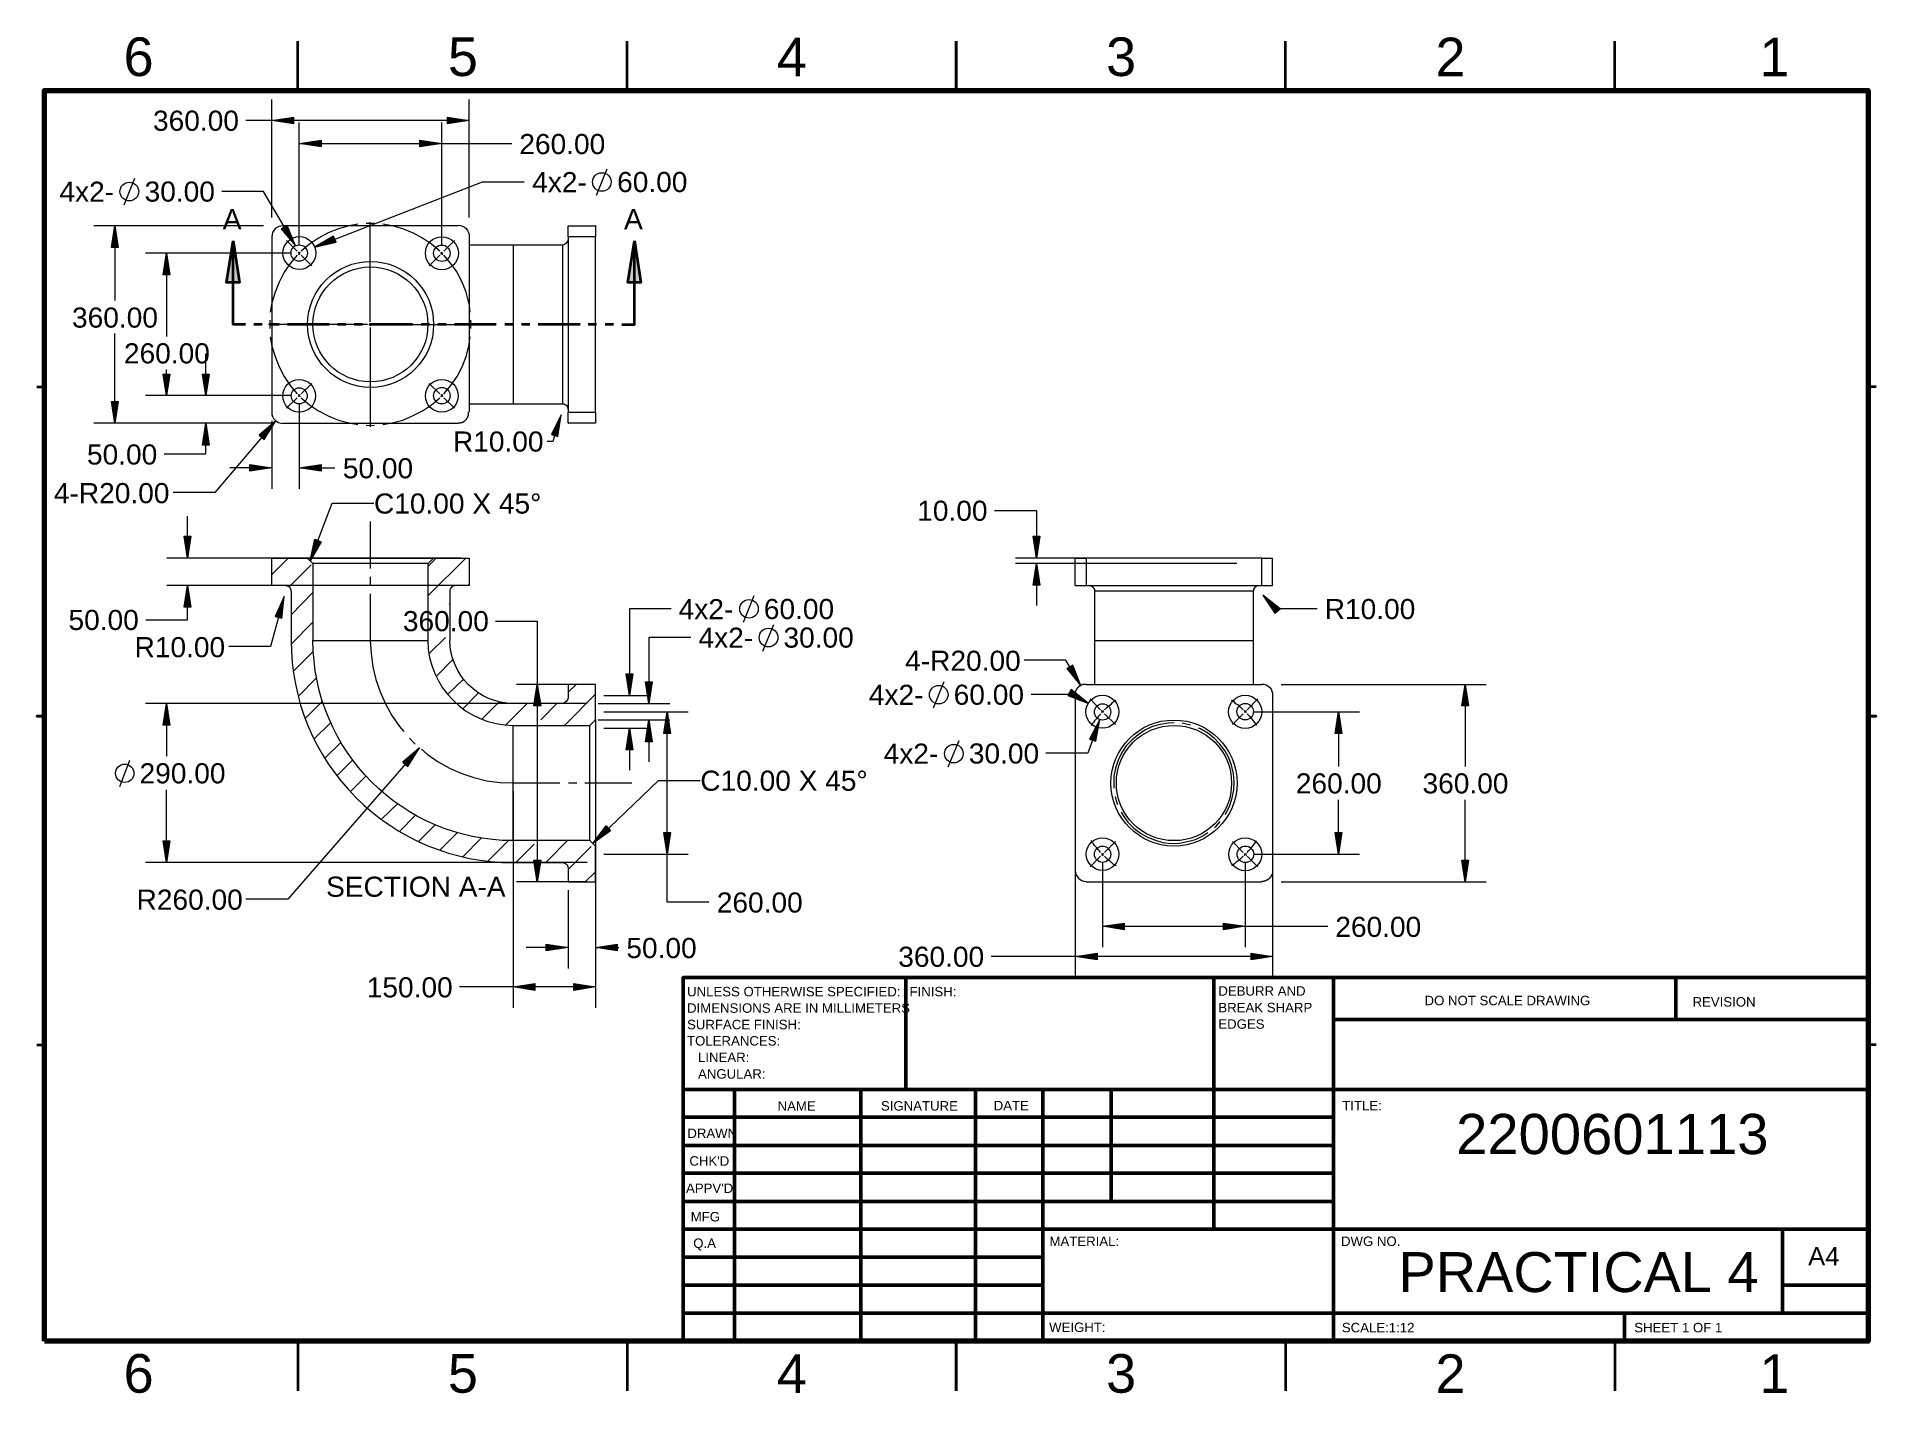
# Model space of a CAD drawing. Header units: millimetres. Extents: x 0 to 11, y 0.2 to 8.3.
import ezdxf

# ---------------------------------------------------------------- set-up
doc = ezdxf.new("R2010")
doc.units = ezdxf.units.MM
for name, color, linetype in [('PDF_Geometry', 7, 'Continuous'), ('PDF_Solid Fills', 7, 'Continuous'), ('PDF_Text', 7, 'Continuous')]:
    doc.layers.add(name, color=color, linetype=linetype)
doc.styles.add('PDF F1', font='arial.ttf')

msp = doc.modelspace()

# ---------------------------------------------------------------- linework, layer by layer
at = {"layer": 'PDF_Geometry', "color": 9, "lineweight": 35, "true_color": 0xbfbfbf}
for points in [[(1.582, 7.973), (1.582, 8.268)], [(3.542, 7.973), (3.542, 8.268)], [(7.46, 7.973), (7.46, 8.268)], [(9.42, 7.973), (9.42, 8.268)], [(0.028, 6.21), (0.075, 6.21)], [(10.975, 6.21), (10.927, 6.21)], [(0.028, 2.292), (0.075, 2.292)], [(10.975, 2.292), (10.927, 2.292)], [(1.582, 0.528), (1.582, 0.233)], [(3.542, 0.528), (3.542, 0.233)], [(7.46, 0.528), (7.46, 0.233)], [(9.42, 0.528), (9.42, 0.233)]]:
    msp.add_lwpolyline(points, dxfattribs=at)
for points in [[(5.5, 8.268), (5.5, 7.973)], [(0.075, 4.25), (0.028, 4.25)], [(10.927, 4.25), (10.975, 4.25)], [(5.5, 0.233), (5.5, 0.528)]]:
    msp.add_lwpolyline(points, close=True, dxfattribs=at)
at = {"layer": 'PDF_Geometry', "color": 9, "lineweight": 70, "true_color": 0xbfbfbf}
msp.add_lwpolyline([(0.075, 0.528), (0.075, 7.973), (10.927, 7.973), (10.927, 0.528)], close=True, dxfattribs=at)
at = {"layer": 'PDF_Geometry', "lineweight": 18}
for points in [[(1.427, 7.218), (1.427, 7.92)], [(2.602, 7.218), (2.602, 7.92)], [(2.602, 7.795), (1.427, 7.795), (1.272, 7.795)], [(1.59, 7.055), (1.59, 7.783)], [(2.438, 7.055), (2.438, 7.783)], [(1.59, 7.658), (2.438, 7.658), (2.855, 7.658)], [(0.548, 7.292), (0.612, 7.452)], [(3.36, 7.35), (3.423, 7.508)], [(1.567, 7.048), (1.378, 7.373), (1.13, 7.373)], [(1.682, 7.04), (2.68, 7.43), (2.928, 7.43)], [(1.377, 7.168), (0.367, 7.168)], [(0.492, 7.168), (0.492, 6.723)], [(1.938, 7.178), (1.887, 7.167), (1.823, 7.15), (1.763, 7.127), (1.705, 7.095), (1.652, 7.058), (1.602, 7.017)], [(2.038, 7.182), (2.013, 7.182), (1.988, 7.182)], [(2.013, 6.597), (2.013, 7.19)], [(2.265, 7.127), (2.207, 7.15), (2.143, 7.167), (2.088, 7.178)], [(2.427, 7.017), (2.377, 7.058), (2.323, 7.095), (2.267, 7.127)], [(1.578, 7.017), (1.515, 7.08)], [(1.595, 6.998), (1.59, 7.005), (1.583, 7.01)], [(1.595, 7.01), (1.593, 7.01), (1.593, 7.008), (1.592, 7.008), (1.592, 7.007), (1.59, 7.007), (1.592, 7.005), (1.59, 7.005), (1.588, 7.005), (1.588, 7.003), (1.587, 7.003), (1.587, 7.002), (1.585, 7.002), (1.585, 7), (1.583, 6.998)], [(2.433, 6.998), (2.438, 7.005), (2.445, 7.01)], [(2.445, 6.998), (2.443, 7), (2.443, 7.002), (2.442, 7.002), (2.442, 7.003), (2.44, 7.003), (2.44, 7.005), (2.438, 7.005), (2.44, 7.005), (2.438, 7.007), (2.437, 7.007), (2.437, 7.008), (2.435, 7.008), (2.435, 7.01), (2.433, 7.01)], [(2.45, 7.017), (2.515, 7.08)], [(1.542, 7.005), (0.675, 7.005)], [(0.8, 7.005), (0.8, 6.51)], [(1.578, 6.993), (1.537, 6.943), (1.5, 6.892), (1.47, 6.833), (1.447, 6.773), (1.428, 6.71), (1.418, 6.655)], [(1.602, 6.993), (1.665, 6.93)], [(2.427, 6.993), (2.363, 6.93)], [(2.53, 6.892), (2.493, 6.943), (2.45, 6.993)], [(2.6, 6.71), (2.583, 6.773), (2.56, 6.833), (2.53, 6.89)], [(2.608, 6.655), (2.602, 6.71)], [(1.997, 6.58), (1.407, 6.58)], [(1.415, 6.607), (1.415, 6.58), (1.415, 6.557)], [(2.005, 6.58), (2.013, 6.58), (2.013, 6.588)], [(2.022, 6.58), (2.013, 6.58), (2.013, 6.572)], [(2.03, 6.58), (2.622, 6.58)], [(2.612, 6.557), (2.613, 6.58), (2.612, 6.607)], [(0.492, 5.993), (0.492, 6.527)], [(1.418, 6.508), (1.428, 6.452), (1.447, 6.39), (1.47, 6.328), (1.5, 6.272), (1.537, 6.217), (1.578, 6.168)], [(2.013, 6.563), (2.013, 5.972)], [(2.45, 6.168), (2.493, 6.217), (2.53, 6.272), (2.56, 6.328), (2.583, 6.39), (2.6, 6.452), (2.608, 6.508)], [(0.8, 6.157), (0.8, 6.312)], [(1.542, 6.157), (0.675, 6.157)], [(1.578, 6.145), (1.515, 6.082)], [(1.595, 6.163), (1.59, 6.157), (1.583, 6.152)], [(1.583, 6.163), (1.585, 6.162), (1.585, 6.16), (1.587, 6.16), (1.587, 6.158), (1.588, 6.158), (1.59, 6.157), (1.592, 6.157), (1.59, 6.155), (1.592, 6.155), (1.592, 6.153), (1.593, 6.153), (1.593, 6.152), (1.595, 6.152)], [(1.602, 6.168), (1.665, 6.23)], [(1.602, 6.145), (1.652, 6.103), (1.705, 6.067), (1.763, 6.037), (1.823, 6.012), (1.887, 5.995), (1.938, 5.985)], [(2.088, 5.985), (2.143, 5.995), (2.207, 6.012), (2.265, 6.037), (2.323, 6.067), (2.377, 6.103), (2.427, 6.145)], [(2.427, 6.168), (2.363, 6.23)], [(2.433, 6.163), (2.438, 6.157), (2.445, 6.152)], [(2.433, 6.152), (2.435, 6.152), (2.435, 6.153), (2.437, 6.153), (2.437, 6.155), (2.438, 6.155), (2.44, 6.157), (2.438, 6.157), (2.44, 6.158), (2.442, 6.158), (2.442, 6.16), (2.443, 6.16), (2.443, 6.162), (2.445, 6.163)], [(2.45, 6.145), (2.515, 6.082)], [(3.148, 6.043), (3.1, 5.885), (3.065, 5.885)], [(1.377, 5.993), (0.367, 5.993)], [(1.45, 6.008), (1.088, 5.58), (0.84, 5.58)], [(1.988, 5.982), (2.013, 5.98), (2.038, 5.982)], [(5.728, 5.473), (5.978, 5.473), (5.978, 5.19)], [(0.925, 5.19), (0.925, 5.44)], [(2.013, 5.407), (2.013, 5.128)], [(2.553, 5.19), (0.802, 5.19)], [(1.525, 5.19), (1.427, 5.092)], [(1.662, 5.15), (1.53, 5.018)], [(2.405, 5.19), (2.357, 5.142)], [(2.582, 5.19), (2.357, 4.967)], [(7.17, 5.19), (5.853, 5.19)], [(7.17, 5.157), (5.853, 5.157)], [(5.978, 5.157), (5.978, 4.908)], [(2.013, 5.078), (2.013, 5.028)], [(0.677, 4.822), (0.925, 4.822), (0.925, 5.027)], [(2.553, 5.027), (0.802, 5.027)], [(1.5, 4.962), (1.42, 4.663), (1.172, 4.663)], [(1.672, 4.985), (1.542, 4.853)], [(2.013, 4.978), (2.013, 4.7), (2.018, 4.622), (2.028, 4.543), (2.047, 4.467), (2.072, 4.393), (2.103, 4.322), (2.142, 4.253), (2.187, 4.188), (2.213, 4.157)], [(2.602, 5.035), (2.595, 5.027)], [(4.235, 4.808), (4.298, 4.967)], [(7.325, 4.97), (7.398, 4.89), (7.648, 4.89)], [(2.488, 4.922), (2.482, 4.915)], [(3.803, 4.888), (3.555, 4.888), (3.555, 4.373)], [(1.672, 4.808), (1.542, 4.678)], [(2.46, 4.718), (2.363, 4.622)], [(2.758, 4.815), (3.007, 4.815), (3.007, 4.438), (3.007, 3.263)], [(3.92, 4.717), (3.67, 4.717), (3.67, 4.325)], [(4.35, 4.637), (4.415, 4.795)], [(1.673, 4.635), (1.555, 4.515)], [(2.505, 4.587), (2.405, 4.485)], [(6.242, 4.43), (6.153, 4.582), (5.905, 4.582)], [(1.692, 4.477), (1.585, 4.368)], [(2.567, 4.47), (2.473, 4.378)], [(2.657, 4.387), (2.563, 4.293)], [(3.303, 4.438), (2.883, 4.438)], [(3.353, 4.38), (3.168, 4.193)], [(3.238, 4.438), (3.19, 4.392)], [(5.365, 4.298), (5.428, 4.455)], [(6.208, 4.39), (6.208, 2.693)], [(7.383, 4.39), (7.383, 2.693)], [(7.433, 4.438), (8.653, 4.438)], [(8.528, 4.438), (8.528, 3.95)], [(3.303, 4.325), (0.675, 4.325)], [(0.8, 4.325), (0.8, 4.01)], [(1.728, 4.338), (1.625, 4.235)], [(2.78, 4.335), (2.675, 4.23)], [(2.947, 4.325), (2.818, 4.195)], [(3.123, 4.325), (3.027, 4.228)], [(3.37, 4.325), (3.795, 4.325)], [(3.403, 4.373), (3.678, 4.373)], [(3.403, 4.275), (3.905, 4.275)], [(4.028, 3.142), (3.78, 3.142), (3.78, 3.427), (3.78, 4.275)], [(6.287, 4.325), (6.195, 4.378), (5.947, 4.378)], [(6.358, 4.287), (6.297, 4.352)], [(6.377, 4.27), (6.37, 4.275), (6.365, 4.282)], [(6.377, 4.282), (6.375, 4.28), (6.373, 4.278), (6.372, 4.277), (6.37, 4.275), (6.372, 4.275), (6.368, 4.275), (6.368, 4.273), (6.367, 4.272), (6.365, 4.27)], [(6.382, 4.287), (6.39, 4.295), (6.398, 4.302), (6.408, 4.31), (6.417, 4.317), (6.425, 4.323), (6.433, 4.332), (6.443, 4.338), (6.452, 4.343)], [(7.208, 4.287), (7.2, 4.295), (7.192, 4.302), (7.183, 4.31), (7.175, 4.317), (7.165, 4.323), (7.157, 4.332), (7.148, 4.338), (7.138, 4.343)], [(7.215, 4.27), (7.22, 4.275), (7.227, 4.282)], [(7.227, 4.27), (7.225, 4.27), (7.225, 4.272), (7.223, 4.272), (7.223, 4.273), (7.222, 4.273), (7.222, 4.275), (7.22, 4.275), (7.22, 4.277), (7.218, 4.277), (7.218, 4.278), (7.217, 4.278), (7.217, 4.28), (7.215, 4.28), (7.215, 4.282)], [(7.232, 4.287), (7.295, 4.352)], [(7.27, 4.275), (7.9, 4.275)], [(7.775, 4.275), (7.775, 3.95)], [(1.777, 4.21), (1.678, 4.112)], [(3.37, 4.227), (3.795, 4.227)], [(3.403, 4.177), (3.678, 4.177)], [(3.555, 4.177), (3.555, 3.928)], [(3.67, 4.227), (3.67, 3.978)], [(6.355, 4.23), (6.283, 4.028), (6.033, 4.028)], [(6.358, 4.263), (6.353, 4.255), (6.345, 4.247), (6.338, 4.238), (6.33, 4.23), (6.323, 4.222), (6.317, 4.212), (6.31, 4.203), (6.303, 4.193)], [(6.382, 4.263), (6.447, 4.2)], [(6.797, 4.21), (6.762, 4.208), (6.713, 4.2), (6.668, 4.187), (6.623, 4.165), (6.582, 4.138), (6.545, 4.107), (6.512, 4.072), (6.485, 4.032), (6.463, 3.987), (6.447, 3.94), (6.438, 3.892), (6.437, 3.842), (6.437, 3.82)], [(6.895, 4.195), (6.86, 4.203), (6.845, 4.207)], [(7.1, 3.663), (7.107, 3.672), (7.128, 3.717), (7.143, 3.762), (7.152, 3.81), (7.155, 3.86), (7.15, 3.908), (7.138, 3.957), (7.122, 4.002), (7.098, 4.045), (7.068, 4.083), (7.035, 4.118), (6.997, 4.148), (6.953, 4.173), (6.942, 4.178)], [(7.208, 4.263), (7.145, 4.2)], [(7.232, 4.263), (7.24, 4.255), (7.247, 4.247), (7.255, 4.238), (7.262, 4.23), (7.268, 4.222), (7.275, 4.212), (7.282, 4.203), (7.288, 4.193)], [(2.305, 4.06), (1.523, 3.16), (1.273, 3.16)], [(1.838, 4.093), (1.742, 4)], [(2.247, 4.118), (2.28, 4.082)], [(2.317, 4.052), (2.352, 4.023), (2.417, 3.978), (2.485, 3.94), (2.557, 3.908), (2.63, 3.883), (2.707, 3.865), (2.785, 3.855), (2.863, 3.852), (3.142, 3.852)], [(5.453, 3.948), (5.517, 4.105)], [(0.522, 3.83), (0.583, 3.988)], [(1.908, 3.988), (1.815, 3.895)], [(1.987, 3.892), (1.895, 3.8)], [(3.192, 3.852), (3.242, 3.852)], [(3.29, 3.852), (3.57, 3.852)], [(0.8, 3.377), (0.8, 3.81)], [(2.175, 3.727), (2.08, 3.635)], [(2.863, 3.802), (2.863, 2.512)], [(3.353, 3.802), (3.353, 2.512)], [(6.445, 3.77), (6.452, 3.745), (6.46, 3.723)], [(7.775, 3.427), (7.775, 3.752)], [(8.528, 3.263), (8.528, 3.752)], [(2.282, 3.66), (2.187, 3.563)], [(6.482, 3.678), (6.493, 3.658), (6.522, 3.618), (6.557, 3.583), (6.597, 3.553), (6.638, 3.528), (6.685, 3.51), (6.73, 3.498), (6.78, 3.492), (6.828, 3.493), (6.877, 3.502), (6.923, 3.515), (6.968, 3.537), (6.998, 3.557)], [(7.037, 3.587), (7.047, 3.595), (7.07, 3.623)], [(2.4, 3.602), (2.3, 3.503)], [(2.53, 3.555), (2.427, 3.452)], [(2.673, 3.523), (2.563, 3.412)], [(2.835, 3.508), (2.712, 3.385)], [(3.187, 3.508), (3.057, 3.378)], [(6.358, 3.438), (6.353, 3.447), (6.345, 3.455), (6.338, 3.463), (6.33, 3.472), (6.323, 3.48), (6.317, 3.49), (6.31, 3.498), (6.303, 3.508)], [(7.232, 3.438), (7.24, 3.447), (7.247, 3.455), (7.255, 3.463), (7.262, 3.472), (7.268, 3.48), (7.275, 3.49), (7.282, 3.498), (7.288, 3.508)], [(2.988, 3.487), (2.88, 3.377)], [(3.327, 3.473), (3.19, 3.337)], [(3.403, 3.427), (3.905, 3.427)], [(6.358, 3.415), (6.297, 3.352)], [(6.377, 3.432), (6.37, 3.427), (6.365, 3.42)], [(6.365, 3.432), (6.367, 3.43), (6.368, 3.428), (6.368, 3.427), (6.372, 3.427), (6.37, 3.427), (6.372, 3.425), (6.373, 3.423), (6.375, 3.422), (6.377, 3.42)], [(6.382, 3.438), (6.447, 3.502)], [(6.382, 3.415), (6.39, 3.407), (6.398, 3.4), (6.408, 3.392), (6.417, 3.385), (6.425, 3.378), (6.433, 3.37), (6.443, 3.365), (6.452, 3.36)], [(7.208, 3.415), (7.2, 3.407), (7.192, 3.4), (7.183, 3.392), (7.175, 3.385), (7.165, 3.378), (7.157, 3.37), (7.148, 3.365), (7.138, 3.36)], [(7.208, 3.438), (7.145, 3.502)], [(7.215, 3.432), (7.22, 3.427), (7.227, 3.42)], [(7.215, 3.42), (7.215, 3.422), (7.217, 3.422), (7.217, 3.423), (7.218, 3.423), (7.218, 3.425), (7.22, 3.425), (7.22, 3.427), (7.222, 3.427), (7.222, 3.428), (7.223, 3.428), (7.223, 3.43), (7.225, 3.43), (7.225, 3.432), (7.227, 3.432)], [(7.232, 3.415), (7.295, 3.352)], [(7.27, 3.427), (7.9, 3.427)], [(3.303, 3.377), (0.675, 3.377)], [(3.353, 3.323), (3.292, 3.263)], [(3.303, 3.263), (2.883, 3.263)], [(3.19, 3.213), (3.19, 2.747)], [(3.353, 3.213), (3.353, 2.747)], [(7.433, 3.263), (8.653, 3.263)], [(3.19, 2.872), (2.94, 2.872)], [(3.353, 2.872), (3.492, 2.872)], [(7.383, 2.818), (6.208, 2.818), (5.707, 2.818)], [(3.353, 2.637), (2.863, 2.637), (2.543, 2.637)]]:
    msp.add_lwpolyline(points, dxfattribs=at)
for points in [[(1.427, 7.795), (1.557, 7.815), (1.557, 7.775)], [(2.602, 7.795), (2.473, 7.775), (2.473, 7.815)], [(1.59, 7.658), (1.72, 7.678), (1.72, 7.638)], [(2.438, 7.658), (2.308, 7.638), (2.308, 7.678)], [(0.492, 7.168), (0.512, 7.038), (0.472, 7.038)], [(1.567, 7.048), (1.518, 7.17), (1.483, 7.15)], [(1.682, 7.04), (1.81, 7.07), (1.795, 7.107)], [(0.8, 7.005), (0.82, 6.877), (0.78, 6.877)], [(0.8, 6.157), (0.78, 6.285), (0.82, 6.285)], [(0.492, 5.993), (0.472, 6.123), (0.512, 6.123)], [(3.148, 6.043), (3.092, 5.925), (3.13, 5.913)], [(1.45, 6.008), (1.352, 5.922), (1.382, 5.897)], [(0.925, 5.19), (0.905, 5.32), (0.945, 5.32)], [(5.978, 5.19), (5.958, 5.32), (5.998, 5.32)], [(5.978, 5.157), (5.998, 5.028), (5.958, 5.028)], [(0.925, 5.027), (0.945, 4.897), (0.905, 4.897)], [(1.5, 4.962), (1.447, 4.842), (1.487, 4.832)], [(7.325, 4.97), (7.397, 4.862), (7.427, 4.888)], [(3.555, 4.373), (3.535, 4.502), (3.575, 4.502)], [(6.242, 4.43), (6.193, 4.552), (6.158, 4.532)], [(3.007, 4.438), (3.027, 4.31), (2.987, 4.31)], [(3.67, 4.325), (3.65, 4.453), (3.69, 4.453)], [(6.287, 4.325), (6.185, 4.407), (6.165, 4.373)], [(8.528, 4.438), (8.548, 4.31), (8.508, 4.31)], [(0.8, 4.325), (0.82, 4.195), (0.78, 4.195)], [(3.78, 4.275), (3.8, 4.145), (3.76, 4.145)], [(7.775, 4.275), (7.795, 4.145), (7.755, 4.145)], [(3.555, 4.177), (3.575, 4.048), (3.535, 4.048)], [(3.67, 4.227), (3.69, 4.097), (3.65, 4.097)], [(6.355, 4.23), (6.293, 4.113), (6.33, 4.1)], [(2.305, 4.06), (2.207, 3.975), (2.237, 3.95)], [(0.8, 3.377), (0.78, 3.507), (0.82, 3.507)], [(3.78, 3.427), (3.76, 3.557), (3.8, 3.557)], [(7.775, 3.427), (7.755, 3.557), (7.795, 3.557)], [(3.007, 3.263), (2.987, 3.392), (3.027, 3.392)], [(8.528, 3.263), (8.508, 3.392), (8.548, 3.392)], [(3.19, 2.872), (3.06, 2.852), (3.06, 2.892)], [(3.353, 2.872), (3.483, 2.892), (3.483, 2.852)], [(6.208, 2.818), (6.338, 2.838), (6.338, 2.798)], [(7.383, 2.818), (7.255, 2.798), (7.255, 2.838)], [(2.863, 2.637), (2.992, 2.657), (2.992, 2.617)], [(3.353, 2.637), (3.225, 2.617), (3.225, 2.657)]]:
    msp.add_lwpolyline(points, close=True, dxfattribs=at)
at = {"layer": 'PDF_Geometry', "lineweight": 20}
for points in [[(2.537, 7.168), (1.493, 7.168, 0.419656), (1.427, 7.103), (1.427, 6.058, 0.425225), (1.493, 5.992)], [(2.537, 7.172, -0.424775), (2.602, 7.103), (2.602, 6.058)], [(3.19, 7.087, -0.350781), (3.157, 7.053), (2.863, 7.053), (2.832, 7.053), (2.8, 7.053), (2.768, 7.053), (2.737, 7.053), (2.705, 7.053), (2.673, 7.053), (2.643, 7.053), (2.612, 7.053), (2.602, 7.053)], [(2.862, 3.508, -0.413576), (1.672, 4.7), (1.673, 4.7), (1.677, 4.7), (1.68, 4.7), (1.685, 4.7), (1.692, 4.7), (1.7, 4.7), (1.708, 4.7), (1.717, 4.7), (1.728, 4.7), (1.74, 4.7), (1.752, 4.7), (1.765, 4.7), (1.78, 4.7), (1.795, 4.7), (1.81, 4.7), (1.827, 4.7), (1.843, 4.7), (1.862, 4.7), (1.88, 4.7), (1.898, 4.7), (1.915, 4.7), (1.935, 4.7), (1.955, 4.7), (1.973, 4.7), (1.993, 4.7), (2.013, 4.7), (2.035, 4.7), (2.053, 4.7), (2.073, 4.7), (2.093, 4.7), (2.113, 4.7), (2.132, 4.7), (2.15, 4.7), (2.168, 4.7), (2.187, 4.7), (2.203, 4.7), (2.22, 4.7), (2.235, 4.7), (2.25, 4.7), (2.263, 4.7), (2.277, 4.7), (2.288, 4.7), (2.3, 4.7), (2.31, 4.7), (2.32, 4.7), (2.328, 4.7), (2.337, 4.7), (2.343, 4.7), (2.348, 4.7), (2.352, 4.7), (2.355, 4.7), (2.357, 4.7), (2.357, 5.157), (2.39, 5.19), (2.602, 5.19), (2.602, 5.027), (2.522, 5.027)], [(1.508, 5.027), (1.51, 5.027), (1.512, 5.027), (1.513, 5.027), (1.515, 5.027), (1.517, 5.027), (1.518, 5.027), (1.518, 5.025), (1.52, 5.025), (1.522, 5.025), (1.522, 5.023), (1.523, 5.023), (1.525, 5.023), (1.525, 5.022), (1.527, 5.022), (1.528, 5.02), (1.53, 5.02), (1.53, 5.018), (1.532, 5.018), (1.532, 5.017), (1.533, 5.017), (1.533, 5.015), (1.535, 5.013), (1.535, 5.012), (1.537, 5.012), (1.537, 5.01), (1.537, 5.008), (1.538, 5.008), (1.538, 5.007), (1.538, 5.005), (1.54, 5.005), (1.54, 5.003), (1.54, 5.002), (1.54, 5), (1.54, 4.998), (1.54, 4.997), (1.54, 4.995), (1.542, 4.993), (1.542, 4.7, 0.414881), (2.862, 3.377)], [(2.488, 4.7), (2.488, 4.993, -0.417584), (2.522, 5.028)], [(6.323, 4.7), (6.325, 4.7), (6.327, 4.7), (6.33, 4.7), (6.335, 4.7), (6.34, 4.7), (6.347, 4.7), (6.355, 4.7), (6.363, 4.7), (6.375, 4.7), (6.383, 4.7), (6.397, 4.7), (6.41, 4.7), (6.423, 4.7), (6.438, 4.7), (6.455, 4.7), (6.472, 4.7), (6.488, 4.7), (6.507, 4.7), (6.527, 4.7), (6.545, 4.7), (6.567, 4.7), (6.587, 4.7), (6.608, 4.7), (6.63, 4.7), (6.652, 4.7), (6.675, 4.7), (6.698, 4.7), (6.72, 4.7), (6.742, 4.7), (6.767, 4.7), (6.79, 4.7), (6.813, 4.7), (6.837, 4.7), (6.86, 4.7), (6.883, 4.7), (6.907, 4.7), (6.928, 4.7), (6.952, 4.7), (6.973, 4.7), (6.995, 4.7), (7.017, 4.7), (7.037, 4.7), (7.055, 4.7), (7.075, 4.7), (7.093, 4.7), (7.11, 4.7), (7.128, 4.7), (7.145, 4.7), (7.16, 4.7), (7.175, 4.7), (7.188, 4.7), (7.2, 4.7), (7.212, 4.7), (7.223, 4.7), (7.233, 4.7), (7.242, 4.7), (7.248, 4.7), (7.255, 4.7), (7.26, 4.7), (7.263, 4.7), (7.267, 4.7), (7.268, 4.7), (7.27, 4.7), (7.27, 4.993, -0.436345), (7.302, 5.027)], [(2.863, 3.377), (3.157, 3.377, -0.436345), (3.19, 3.345), (3.19, 3.263), (3.353, 3.263), (3.353, 3.475), (3.32, 3.508), (2.863, 3.508), (2.865, 3.508), (2.863, 3.51), (2.863, 3.513), (2.863, 3.517), (2.863, 3.522), (2.863, 3.528), (2.863, 3.537), (2.863, 3.545), (2.863, 3.555), (2.863, 3.565), (2.863, 3.577), (2.863, 3.588), (2.863, 3.602), (2.863, 3.617), (2.863, 3.632), (2.863, 3.647), (2.863, 3.663), (2.863, 3.68), (2.863, 3.698), (2.863, 3.717), (2.863, 3.733), (2.863, 3.752), (2.863, 3.772), (2.863, 3.792), (2.863, 3.812), (2.863, 3.83), (2.863, 3.852), (2.863, 3.872), (2.863, 3.892), (2.863, 3.91), (2.863, 3.93), (2.863, 3.95), (2.863, 3.968), (2.863, 3.987), (2.863, 4.005), (2.863, 4.023), (2.863, 4.04), (2.863, 4.055), (2.863, 4.072), (2.863, 4.085), (2.863, 4.1), (2.863, 4.113), (2.863, 4.125), (2.863, 4.137), (2.863, 4.148), (2.863, 4.157), (2.863, 4.165), (2.863, 4.173), (2.863, 4.18), (2.863, 4.185), (2.863, 4.188), (2.863, 4.192), (2.863, 4.193), (3.32, 4.193), (3.353, 4.227), (3.353, 4.438), (3.19, 4.438), (3.19, 4.358, -0.350781), (3.157, 4.325), (2.863, 4.325, -0.410203), (2.487, 4.7)], [(7.318, 4.44, -0.44293), (7.383, 4.373), (7.383, 3.33), (7.383, 3.328), (7.383, 3.327), (7.383, 3.325), (7.383, 3.323), (7.383, 3.322), (7.383, 3.32), (7.383, 3.318), (7.383, 3.317), (7.382, 3.315), (7.382, 3.313), (7.382, 3.312), (7.382, 3.31), (7.38, 3.31), (7.38, 3.308), (7.38, 3.307), (7.378, 3.305), (7.378, 3.303), (7.378, 3.302), (7.375, 3.302), (7.375, 3.3), (7.375, 3.298), (7.375, 3.297), (7.373, 3.295), (7.373, 3.293), (7.372, 3.293), (7.372, 3.292), (7.37, 3.29), (7.367, 3.288), (7.367, 3.287), (7.367, 3.285), (7.365, 3.285), (7.365, 3.283), (7.363, 3.283), (7.363, 3.282), (7.362, 3.282), (7.362, 3.28), (7.36, 3.28), (7.358, 3.278), (7.357, 3.277), (7.355, 3.277), (7.355, 3.275), (7.353, 3.275), (7.352, 3.273), (7.35, 3.273), (7.35, 3.272), (7.348, 3.272), (7.347, 3.272), (7.347, 3.27), (7.345, 3.27), (7.343, 3.27), (7.342, 3.268), (7.34, 3.268), (7.338, 3.268), (7.338, 3.267), (7.337, 3.267), (7.335, 3.267), (7.333, 3.267), (7.332, 3.265), (7.33, 3.265), (7.328, 3.265), (7.327, 3.265), (7.325, 3.265), (7.323, 3.265), (7.322, 3.265), (7.32, 3.265), (7.318, 3.265), (7.318, 3.263)], [(6.208, 4.373), (6.208, 3.33, 0.410487), (6.273, 3.265)]]:
    msp.add_lwpolyline(points, format="xyb", dxfattribs=at)
for points in [[(3.19, 7.103), (3.19, 7.113), (3.19, 7.122), (3.19, 7.13), (3.19, 7.138), (3.19, 7.147), (3.19, 7.153), (3.19, 7.158), (3.19, 7.163), (3.19, 7.167), (3.19, 7.168), (3.353, 7.168)], [(3.353, 7.168), (3.355, 7.168), (3.353, 7.167), (3.353, 7.163), (3.353, 7.158), (3.353, 7.153), (3.353, 7.147), (3.353, 7.138), (3.353, 7.13), (3.353, 7.122), (3.353, 7.113), (3.353, 7.103)], [(2.863, 7.053), (2.865, 7.053), (2.863, 7.052), (2.863, 7.048), (2.863, 7.045), (2.863, 7.04), (2.863, 7.033), (2.863, 7.027), (2.863, 7.017), (2.863, 7.008), (2.863, 6.997), (2.863, 6.985), (2.863, 6.973), (2.863, 6.958), (2.863, 6.945), (2.863, 6.928), (2.863, 6.913), (2.863, 6.897), (2.863, 6.88), (2.863, 6.86), (2.863, 6.842), (2.863, 6.822), (2.863, 6.8), (2.863, 6.78), (2.863, 6.758), (2.863, 6.737), (2.863, 6.713), (2.863, 6.692), (2.863, 6.668), (2.863, 6.645), (2.863, 6.622), (2.863, 6.598), (2.863, 6.575), (2.863, 6.55), (2.863, 6.528), (2.863, 6.505), (2.863, 6.482), (2.863, 6.46), (2.863, 6.437), (2.863, 6.415), (2.863, 6.393), (2.863, 6.372), (2.863, 6.35), (2.863, 6.33), (2.863, 6.31), (2.863, 6.292), (2.863, 6.273), (2.863, 6.257), (2.863, 6.24), (2.863, 6.223), (2.863, 6.208), (2.863, 6.193), (2.863, 6.183), (2.863, 6.17), (2.863, 6.16), (2.863, 6.148), (2.863, 6.14), (2.863, 6.132), (2.863, 6.125), (2.863, 6.12), (2.863, 6.115), (2.863, 6.112), (2.863, 6.108), (3.157, 6.108)], [(3.157, 7.053), (3.157, 7.052), (3.157, 7.048), (3.157, 7.045), (3.157, 7.04), (3.157, 7.033), (3.157, 7.027), (3.157, 7.017), (3.157, 7.008), (3.157, 6.997), (3.157, 6.985), (3.157, 6.973), (3.157, 6.958), (3.157, 6.945), (3.157, 6.928), (3.157, 6.913), (3.157, 6.895), (3.157, 6.878), (3.157, 6.86), (3.157, 6.842), (3.157, 6.822), (3.157, 6.8), (3.157, 6.78), (3.157, 6.758), (3.157, 6.737), (3.157, 6.713), (3.157, 6.692), (3.157, 6.668), (3.157, 6.645), (3.157, 6.622), (3.157, 6.598), (3.157, 6.575), (3.157, 6.55), (3.157, 6.528), (3.157, 6.505), (3.157, 6.482), (3.157, 6.46), (3.157, 6.437), (3.157, 6.415), (3.157, 6.393), (3.157, 6.372), (3.157, 6.35), (3.157, 6.33), (3.157, 6.31), (3.157, 6.292), (3.157, 6.273), (3.157, 6.257), (3.157, 6.24), (3.157, 6.223), (3.157, 6.208), (3.157, 6.193), (3.157, 6.182), (3.157, 6.17), (3.157, 6.16), (3.157, 6.148), (3.157, 6.14), (3.157, 6.132), (3.157, 6.125), (3.157, 6.12), (3.157, 6.115), (3.157, 6.112), (3.157, 6.108), (3.158, 6.108), (3.157, 6.108), (3.158, 6.108), (3.16, 6.108), (3.162, 6.108), (3.163, 6.108), (3.165, 6.108), (3.167, 6.108), (3.167, 6.107), (3.168, 6.107), (3.17, 6.107), (3.17, 6.105), (3.172, 6.105), (3.173, 6.105), (3.173, 6.103), (3.175, 6.103), (3.177, 6.102), (3.178, 6.102), (3.178, 6.1), (3.18, 6.1), (3.18, 6.098), (3.182, 6.098), (3.182, 6.097), (3.183, 6.095), (3.183, 6.093), (3.185, 6.093), (3.185, 6.092), (3.185, 6.09), (3.187, 6.09), (3.187, 6.088), (3.187, 6.087), (3.188, 6.087), (3.188, 6.085), (3.188, 6.083), (3.188, 6.082), (3.188, 6.08), (3.188, 6.078), (3.188, 6.077), (3.19, 6.075)], [(2.537, 5.993), (2.537, 5.995), (2.538, 5.995), (2.54, 5.995), (2.542, 5.995), (2.543, 5.995), (2.545, 5.995), (2.547, 5.995), (2.548, 5.995), (2.55, 5.995), (2.552, 5.997), (2.553, 5.997), (2.555, 5.997), (2.557, 5.997), (2.557, 5.998), (2.558, 5.998), (2.56, 5.998), (2.562, 6), (2.563, 6), (2.565, 6), (2.565, 6.002), (2.567, 6.002), (2.568, 6.003), (2.57, 6.003), (2.57, 6.005), (2.572, 6.005), (2.573, 6.005), (2.573, 6.007), (2.575, 6.007), (2.575, 6.008), (2.577, 6.008), (2.578, 6.01), (2.58, 6.012), (2.582, 6.013), (2.583, 6.015), (2.585, 6.017), (2.585, 6.018), (2.585, 6.02), (2.588, 6.02), (2.588, 6.022), (2.59, 6.022), (2.59, 6.023), (2.59, 6.025), (2.592, 6.025), (2.592, 6.027), (2.593, 6.028), (2.593, 6.03), (2.593, 6.032), (2.593, 6.033), (2.595, 6.035), (2.595, 6.037), (2.595, 6.038), (2.597, 6.038), (2.597, 6.04), (2.597, 6.042), (2.597, 6.043), (2.598, 6.045), (2.598, 6.047), (2.598, 6.048), (2.598, 6.05), (2.598, 6.052), (2.598, 6.053), (2.598, 6.055), (2.598, 6.057), (2.598, 6.058), (2.6, 6.058)], [(2.602, 6.108), (2.612, 6.108), (2.643, 6.108), (2.673, 6.108), (2.705, 6.108), (2.737, 6.108), (2.768, 6.108), (2.8, 6.108), (2.832, 6.108), (2.863, 6.108)], [(3.19, 5.993), (3.192, 5.993), (3.19, 5.995), (3.19, 5.998), (3.19, 6.003), (3.19, 6.008), (3.19, 6.015), (3.19, 6.023), (3.19, 6.032), (3.19, 6.04), (3.19, 6.048), (3.19, 6.058)], [(3.353, 6.058), (3.353, 6.048), (3.353, 6.04), (3.353, 6.032), (3.353, 6.023), (3.353, 6.015), (3.353, 6.008), (3.353, 6.003), (3.353, 5.998), (3.353, 5.995), (3.353, 5.993)], [(1.493, 5.993), (2.537, 5.993)], [(3.353, 5.993), (3.19, 5.993)], [(1.508, 5.027), (1.427, 5.027), (1.427, 5.19), (1.638, 5.19), (1.672, 5.157), (1.672, 4.7)], [(1.638, 5.19), (1.64, 5.19), (1.642, 5.19), (1.643, 5.19), (1.648, 5.19), (1.653, 5.19), (1.66, 5.19), (1.667, 5.19), (1.677, 5.19), (1.685, 5.19), (1.697, 5.19), (1.708, 5.19), (1.722, 5.19), (1.735, 5.19), (1.748, 5.19), (1.765, 5.19), (1.78, 5.19), (1.797, 5.19), (1.815, 5.19), (1.833, 5.19), (1.852, 5.19), (1.872, 5.19), (1.892, 5.19), (1.91, 5.19), (1.93, 5.19), (1.952, 5.19), (1.972, 5.19), (1.993, 5.19), (2.013, 5.19), (2.035, 5.19), (2.057, 5.19), (2.077, 5.19), (2.098, 5.19), (2.118, 5.19), (2.138, 5.19), (2.158, 5.19), (2.178, 5.19), (2.197, 5.19), (2.215, 5.19), (2.232, 5.19), (2.25, 5.19), (2.263, 5.19), (2.28, 5.19), (2.293, 5.19), (2.307, 5.19), (2.32, 5.19), (2.332, 5.19), (2.343, 5.19), (2.352, 5.19), (2.362, 5.19), (2.368, 5.19), (2.375, 5.19), (2.38, 5.19), (2.385, 5.19), (2.387, 5.19), (2.39, 5.19)], [(2.357, 5.157), (2.358, 5.157), (2.355, 5.157), (2.352, 5.157), (2.348, 5.157), (2.343, 5.157), (2.337, 5.157), (2.328, 5.157), (2.32, 5.157), (2.31, 5.157), (2.3, 5.157), (2.288, 5.157), (2.277, 5.157), (2.263, 5.157), (2.25, 5.157), (2.235, 5.157), (2.22, 5.157), (2.203, 5.157), (2.187, 5.157), (2.168, 5.157), (2.15, 5.157), (2.132, 5.157), (2.113, 5.157), (2.093, 5.157), (2.073, 5.157), (2.053, 5.157), (2.035, 5.157), (2.013, 5.157), (1.993, 5.157), (1.973, 5.157), (1.955, 5.157), (1.935, 5.157), (1.915, 5.157), (1.898, 5.157), (1.88, 5.157), (1.862, 5.157), (1.843, 5.157), (1.827, 5.157), (1.81, 5.157), (1.795, 5.157), (1.78, 5.157), (1.765, 5.157), (1.752, 5.157), (1.74, 5.157), (1.728, 5.157), (1.717, 5.157), (1.708, 5.157), (1.7, 5.157), (1.692, 5.157), (1.685, 5.157), (1.68, 5.157), (1.677, 5.157), (1.673, 5.157), (1.672, 5.157)], [(6.208, 5.027), (6.208, 5.19), (6.21, 5.19), (6.213, 5.19), (6.218, 5.19), (6.223, 5.19), (6.23, 5.19), (6.238, 5.19), (6.247, 5.19), (6.255, 5.19), (6.265, 5.19), (6.273, 5.19)], [(7.318, 5.19), (7.328, 5.19), (7.337, 5.19), (7.347, 5.19), (7.353, 5.19), (7.362, 5.19), (7.367, 5.19), (7.373, 5.19), (7.378, 5.19), (7.382, 5.19), (7.383, 5.19)], [(7.383, 5.027), (7.383, 5.19)], [(6.208, 5.027), (6.21, 5.027), (6.213, 5.027), (6.218, 5.027), (6.223, 5.027), (6.23, 5.027), (6.238, 5.027), (6.247, 5.027), (6.255, 5.027), (6.265, 5.027), (6.273, 5.027)], [(6.29, 5.027), (6.292, 5.027), (6.293, 5.027), (6.295, 5.027), (6.297, 5.027), (6.298, 5.027), (6.3, 5.027), (6.3, 5.025), (6.302, 5.025), (6.303, 5.025), (6.303, 5.023), (6.305, 5.023), (6.307, 5.023), (6.307, 5.022), (6.308, 5.022), (6.31, 5.02), (6.312, 5.02), (6.312, 5.018), (6.313, 5.018), (6.313, 5.017), (6.315, 5.017), (6.315, 5.015), (6.317, 5.013), (6.317, 5.012), (6.318, 5.012), (6.318, 5.01), (6.318, 5.008), (6.32, 5.008), (6.32, 5.007), (6.32, 5.005), (6.322, 5.005), (6.322, 5.003), (6.322, 5.002), (6.322, 5), (6.322, 4.998), (6.322, 4.997), (6.322, 4.995), (6.323, 4.993)], [(6.323, 4.993), (6.323, 4.7)], [(7.27, 4.993), (7.272, 4.993), (7.268, 4.993), (7.267, 4.993), (7.263, 4.993), (7.258, 4.993), (7.253, 4.993), (7.247, 4.993), (7.238, 4.993), (7.23, 4.993), (7.22, 4.993), (7.21, 4.993), (7.198, 4.993), (7.185, 4.993), (7.17, 4.993), (7.157, 4.993), (7.14, 4.993), (7.123, 4.993), (7.107, 4.993), (7.088, 4.993), (7.07, 4.993), (7.05, 4.993), (7.032, 4.993), (7.01, 4.993), (6.99, 4.993), (6.968, 4.993), (6.945, 4.993), (6.923, 4.993), (6.9, 4.993), (6.877, 4.993), (6.853, 4.993), (6.83, 4.993), (6.807, 4.993), (6.783, 4.993), (6.76, 4.993), (6.737, 4.993), (6.715, 4.993), (6.692, 4.993), (6.668, 4.993), (6.647, 4.993), (6.625, 4.993), (6.603, 4.993), (6.582, 4.993), (6.562, 4.993), (6.54, 4.993), (6.522, 4.993), (6.502, 4.993), (6.485, 4.993), (6.467, 4.993), (6.45, 4.993), (6.435, 4.993), (6.42, 4.993), (6.407, 4.993), (6.393, 4.993), (6.382, 4.993), (6.37, 4.993), (6.36, 4.993), (6.353, 4.993), (6.345, 4.993), (6.338, 4.993), (6.333, 4.993), (6.328, 4.993), (6.327, 4.993), (6.323, 4.993)], [(7.318, 5.027), (7.328, 5.027), (7.337, 5.027), (7.347, 5.027), (7.353, 5.027), (7.362, 5.027), (7.367, 5.027), (7.373, 5.027), (7.378, 5.027), (7.382, 5.027), (7.383, 5.027)], [(6.323, 4.7), (6.323, 4.668), (6.323, 4.637), (6.323, 4.605), (6.323, 4.573), (6.323, 4.542), (6.323, 4.51), (6.323, 4.48), (6.323, 4.448), (6.323, 4.438)], [(7.27, 4.438), (7.27, 4.448), (7.27, 4.48), (7.27, 4.51), (7.27, 4.542), (7.27, 4.573), (7.27, 4.605), (7.27, 4.637), (7.27, 4.668), (7.27, 4.7)], [(6.273, 4.438), (6.272, 4.438), (6.27, 4.438), (6.268, 4.438), (6.267, 4.438), (6.265, 4.438), (6.263, 4.438), (6.262, 4.438), (6.26, 4.438), (6.258, 4.438), (6.257, 4.437), (6.255, 4.437), (6.253, 4.437), (6.252, 4.437), (6.252, 4.435), (6.25, 4.435), (6.248, 4.435), (6.247, 4.433), (6.245, 4.433), (6.243, 4.433), (6.243, 4.432), (6.242, 4.432), (6.24, 4.432), (6.238, 4.432), (6.237, 4.428), (6.235, 4.428), (6.235, 4.427), (6.233, 4.427), (6.232, 4.427), (6.23, 4.425), (6.228, 4.425), (6.228, 4.423), (6.227, 4.423), (6.227, 4.422), (6.225, 4.422), (6.225, 4.42), (6.223, 4.42), (6.223, 4.418), (6.222, 4.418), (6.222, 4.417), (6.22, 4.415), (6.218, 4.413), (6.218, 4.412), (6.217, 4.412), (6.217, 4.41), (6.215, 4.408), (6.215, 4.407), (6.213, 4.407), (6.213, 4.405), (6.213, 4.403), (6.212, 4.403), (6.212, 4.402), (6.212, 4.4), (6.21, 4.398), (6.21, 4.397), (6.21, 4.395), (6.208, 4.395), (6.208, 4.393), (6.208, 4.392), (6.208, 4.39), (6.207, 4.388), (6.207, 4.387), (6.207, 4.385), (6.207, 4.383), (6.207, 4.382), (6.207, 4.38), (6.207, 4.378), (6.207, 4.377), (6.207, 4.375), (6.205, 4.373)], [(6.273, 4.438), (7.318, 4.438)], [(3.32, 3.508), (3.322, 3.508), (3.32, 3.51), (3.32, 3.513), (3.32, 3.517), (3.32, 3.522), (3.32, 3.528), (3.32, 3.537), (3.32, 3.545), (3.32, 3.555), (3.32, 3.565), (3.32, 3.577), (3.32, 3.588), (3.32, 3.602), (3.32, 3.617), (3.32, 3.632), (3.32, 3.647), (3.32, 3.663), (3.32, 3.68), (3.32, 3.698), (3.32, 3.717), (3.32, 3.733), (3.32, 3.752), (3.32, 3.772), (3.32, 3.792), (3.32, 3.812), (3.32, 3.83), (3.32, 3.852), (3.32, 3.872), (3.32, 3.892), (3.32, 3.91), (3.32, 3.93), (3.32, 3.95), (3.32, 3.968), (3.32, 3.987), (3.32, 4.005), (3.32, 4.023), (3.32, 4.04), (3.32, 4.055), (3.32, 4.072), (3.32, 4.085), (3.32, 4.1), (3.32, 4.113), (3.32, 4.125), (3.32, 4.137), (3.32, 4.148), (3.32, 4.157), (3.32, 4.165), (3.32, 4.173), (3.32, 4.18), (3.32, 4.185), (3.32, 4.188), (3.32, 4.192), (3.32, 4.193)], [(3.353, 4.227), (3.355, 4.227), (3.353, 4.223), (3.353, 4.222), (3.353, 4.217), (3.353, 4.212), (3.353, 4.205), (3.353, 4.198), (3.353, 4.188), (3.353, 4.18), (3.353, 4.168), (3.353, 4.157), (3.353, 4.143), (3.353, 4.13), (3.353, 4.117), (3.353, 4.1), (3.353, 4.087), (3.353, 4.07), (3.353, 4.052), (3.353, 4.033), (3.353, 4.015), (3.353, 3.995), (3.353, 3.975), (3.353, 3.955), (3.353, 3.935), (3.353, 3.913), (3.353, 3.893), (3.353, 3.872), (3.353, 3.852), (3.353, 3.83), (3.353, 3.808), (3.353, 3.788), (3.353, 3.767), (3.353, 3.747), (3.353, 3.727), (3.353, 3.708), (3.353, 3.688), (3.353, 3.67), (3.353, 3.652), (3.353, 3.635), (3.353, 3.617), (3.353, 3.602), (3.353, 3.585), (3.353, 3.572), (3.353, 3.558), (3.353, 3.545), (3.353, 3.533), (3.353, 3.522), (3.353, 3.513), (3.353, 3.503), (3.353, 3.497), (3.353, 3.49), (3.353, 3.485), (3.353, 3.48), (3.353, 3.478), (3.353, 3.475)], [(6.273, 3.263), (7.318, 3.263)]]:
    msp.add_lwpolyline(points, dxfattribs=at)
at = {"layer": 'PDF_Geometry', "lineweight": 35}
for points in [[(1.197, 7.078), (1.235, 6.83), (1.157, 6.83)], [(3.585, 7.078), (3.623, 6.83), (3.545, 6.83)]]:
    msp.add_lwpolyline(points, close=True, dxfattribs=at)
for points in [[(1.27, 6.58), (1.197, 6.58), (1.197, 7.078)], [(3.51, 6.58), (3.585, 6.58), (3.585, 7.078)], [(1.37, 6.58), (1.32, 6.58)], [(1.47, 6.58), (1.42, 6.58)], [(1.768, 6.58), (1.52, 6.58)], [(1.868, 6.58), (1.818, 6.58)], [(1.967, 6.58), (1.918, 6.58)], [(2.265, 6.58), (2.017, 6.58)], [(2.365, 6.58), (2.315, 6.58)], [(2.465, 6.58), (2.415, 6.58)], [(2.763, 6.58), (2.515, 6.58)], [(2.863, 6.58), (2.813, 6.58)], [(2.962, 6.58), (2.913, 6.58)], [(3.262, 6.58), (3.012, 6.58)], [(3.36, 6.58), (3.31, 6.58)], [(3.46, 6.58), (3.41, 6.58)]]:
    msp.add_lwpolyline(points, dxfattribs=at)
at = {"layer": 'PDF_Geometry', "lineweight": 20}
for points in [[(3.353, 7.103), (3.19, 7.103), (3.19, 6.058), (3.353, 6.058)], [(6.273, 5.027), (7.318, 5.027), (7.318, 5.19), (6.273, 5.19)]]:
    msp.add_lwpolyline(points, close=True, dxfattribs=at)
at = {"layer": 'PDF_Geometry', "color": 8, "lineweight": 18, "true_color": 0x808080}
for points in [[(1.035, 6.157), (1.035, 6.405)], [(1.542, 6.157), (0.91, 6.157)], [(1.59, 6.107), (1.59, 5.602)], [(0.787, 5.81), (1.035, 5.81), (1.035, 5.993)], [(1.443, 5.993), (0.91, 5.993)], [(1.427, 6.008), (1.427, 5.602)], [(1.427, 5.727), (1.178, 5.727)], [(1.59, 5.727), (1.803, 5.727)], [(1.655, 5.173), (1.787, 5.517), (2.035, 5.517)], [(3.337, 3.492), (3.728, 3.867), (3.977, 3.867)], [(6.37, 3.377), (6.37, 2.873)], [(7.22, 3.377), (7.22, 2.873)], [(6.37, 2.998), (7.22, 2.998), (7.712, 2.998)]]:
    msp.add_lwpolyline(points, dxfattribs=at)
for points in [[(1.035, 6.157), (1.015, 6.285), (1.055, 6.285)], [(1.035, 5.993), (1.055, 5.863), (1.015, 5.863)], [(1.427, 5.727), (1.297, 5.707), (1.297, 5.747)], [(1.59, 5.727), (1.72, 5.747), (1.72, 5.707)], [(1.655, 5.173), (1.683, 5.302), (1.72, 5.287)], [(3.337, 3.492), (3.417, 3.597), (3.443, 3.567)], [(6.37, 2.998), (6.5, 3.017), (6.5, 2.978)], [(7.22, 2.998), (7.09, 2.978), (7.09, 3.017)]]:
    msp.add_lwpolyline(points, close=True, dxfattribs=at)
at = {"layer": 'PDF_Geometry', "color": 9, "lineweight": 50, "true_color": 0xbfbfbf}
for points in [[(3.875, 0.528), (3.875, 2.693), (10.927, 2.693)], [(5.2, 2.027), (5.2, 2.693)], [(7.033, 2.693), (7.033, 1.195)], [(7.745, 2.693), (7.745, 0.528)], [(9.782, 2.443), (9.782, 2.693)], [(10.927, 2.443), (7.745, 2.443)], [(10.927, 2.027), (3.875, 2.027)], [(4.18, 2.027), (4.18, 0.528)], [(4.933, 2.027), (4.933, 0.528)], [(5.615, 2.027), (5.615, 0.528)], [(6.015, 0.528), (6.015, 2.027)], [(6.422, 1.36), (6.422, 2.027)], [(7.745, 1.862), (3.875, 1.862)], [(7.745, 1.693), (3.875, 1.693)], [(7.745, 1.528), (3.875, 1.528)], [(7.745, 1.36), (3.875, 1.36)], [(10.927, 1.195), (6.015, 1.195), (3.875, 1.195)], [(10.418, 0.695), (10.418, 1.195)], [(6.015, 1.028), (3.875, 1.028)], [(6.015, 0.862), (3.875, 0.862)], [(10.927, 0.862), (10.418, 0.862)], [(3.875, 0.695), (10.927, 0.695)], [(9.477, 0.528), (9.477, 0.695)]]:
    msp.add_lwpolyline(points, dxfattribs=at)
at = {"layer": 'PDF_Geometry', "lineweight": 18}
for centre, radius in [((3.391, 7.429), 0.0552), ((0.579, 7.372), 0.0557), ((4.267, 4.888), 0.0551), ((4.383, 4.717), 0.0557), ((5.396, 4.377), 0.0552), ((5.486, 4.026), 0.0552), ((0.552, 3.909), 0.0546)]:
    msp.add_circle(centre, radius, dxfattribs=at)
at = {"layer": 'PDF_Geometry', "lineweight": 20}
for centre, radius in [((1.591, 7.006), 0.0977), ((1.59, 7.006), 0.0487), ((2.439, 7.005), 0.0982), ((2.439, 7.005), 0.0488), ((2.015, 6.581), 0.375), ((2.014, 6.581), 0.342), ((1.59, 6.156), 0.0972), ((2.439, 6.156), 0.0977), ((1.59, 6.156), 0.0477), ((2.439, 6.157), 0.0491), ((6.37, 4.275), 0.0982), ((6.371, 4.274), 0.0486), ((7.22, 4.275), 0.0987), ((7.22, 4.276), 0.0491), ((6.796, 3.851), 0.375), ((6.796, 3.851), 0.343), ((6.371, 3.428), 0.0972), ((7.22, 3.427), 0.0982), ((6.371, 3.427), 0.0482), ((7.221, 3.427), 0.0492)]:
    msp.add_circle(centre, radius, dxfattribs=at)
msp.add_arc((2.867, 4.706), 0.512, 180.6182, 269.57, dxfattribs=at)
at = {"layer": 'PDF_Solid Fills', "lineweight": 25, "transparency": 33554559}
for points in [[(1.427, 7.795), (1.557, 7.815), (1.557, 7.775)], [(2.602, 7.795), (2.473, 7.775), (2.473, 7.815)], [(1.59, 7.658), (1.72, 7.678), (1.72, 7.638)], [(2.438, 7.658), (2.308, 7.638), (2.308, 7.678)], [(0.492, 7.168), (0.512, 7.038), (0.472, 7.038)], [(1.567, 7.048), (1.518, 7.17), (1.483, 7.15)], [(1.197, 7.078), (1.235, 6.83), (1.157, 6.83)], [(1.682, 7.04), (1.81, 7.07), (1.795, 7.107)], [(3.585, 7.078), (3.623, 6.83), (3.545, 6.83)], [(0.8, 7.005), (0.82, 6.877), (0.78, 6.877)], [(0.8, 6.157), (0.78, 6.285), (0.82, 6.285)], [(0.492, 5.993), (0.472, 6.123), (0.512, 6.123)], [(3.148, 6.043), (3.092, 5.925), (3.13, 5.913)], [(1.45, 6.008), (1.352, 5.922), (1.382, 5.897)], [(0.925, 5.19), (0.905, 5.32), (0.945, 5.32)], [(5.978, 5.19), (5.958, 5.32), (5.998, 5.32)], [(5.978, 5.157), (5.998, 5.028), (5.958, 5.028)], [(0.925, 5.027), (0.945, 4.897), (0.905, 4.897)], [(1.5, 4.962), (1.447, 4.842), (1.487, 4.832)], [(7.325, 4.97), (7.397, 4.862), (7.427, 4.888)], [(3.555, 4.373), (3.535, 4.502), (3.575, 4.502)], [(6.242, 4.43), (6.193, 4.552), (6.158, 4.532)], [(3.007, 4.438), (3.027, 4.31), (2.987, 4.31)], [(3.67, 4.325), (3.65, 4.453), (3.69, 4.453)], [(6.287, 4.325), (6.185, 4.407), (6.165, 4.373)], [(8.528, 4.438), (8.548, 4.31), (8.508, 4.31)], [(0.8, 4.325), (0.82, 4.195), (0.78, 4.195)], [(3.78, 4.275), (3.8, 4.145), (3.76, 4.145)], [(7.775, 4.275), (7.795, 4.145), (7.755, 4.145)], [(3.555, 4.177), (3.575, 4.048), (3.535, 4.048)], [(3.67, 4.227), (3.69, 4.097), (3.65, 4.097)], [(6.355, 4.23), (6.293, 4.113), (6.33, 4.1)], [(2.305, 4.06), (2.207, 3.975), (2.237, 3.95)], [(0.8, 3.377), (0.78, 3.507), (0.82, 3.507)], [(3.78, 3.427), (3.76, 3.557), (3.8, 3.557)], [(7.775, 3.427), (7.755, 3.557), (7.795, 3.557)], [(3.007, 3.263), (2.987, 3.392), (3.027, 3.392)], [(8.528, 3.263), (8.508, 3.392), (8.548, 3.392)], [(3.19, 2.872), (3.06, 2.852), (3.06, 2.892)], [(3.353, 2.872), (3.483, 2.892), (3.483, 2.852)], [(6.208, 2.818), (6.338, 2.838), (6.338, 2.798)], [(7.383, 2.818), (7.255, 2.798), (7.255, 2.838)], [(2.863, 2.637), (2.992, 2.657), (2.992, 2.617)], [(3.353, 2.637), (3.225, 2.617), (3.225, 2.657)]]:
    msp.add_solid(points, dxfattribs=at)
at = {"layer": 'PDF_Solid Fills', "color": 8, "lineweight": 25, "true_color": 0x808080, "transparency": 33554559}
for points in [[(1.035, 6.157), (1.015, 6.285), (1.055, 6.285)], [(1.035, 5.993), (1.055, 5.863), (1.015, 5.863)], [(1.427, 5.727), (1.297, 5.707), (1.297, 5.747)], [(1.59, 5.727), (1.72, 5.747), (1.72, 5.707)], [(1.655, 5.173), (1.683, 5.302), (1.72, 5.287)], [(3.337, 3.492), (3.417, 3.597), (3.443, 3.567)], [(6.37, 2.998), (6.5, 3.017), (6.5, 2.978)], [(7.22, 2.998), (7.09, 2.978), (7.09, 3.017)]]:
    msp.add_solid(points, dxfattribs=at)

# ---------------------------------------------------------------- texts
at = {"layer": 'PDF_Text', "attachment_point": 4, "style": 'PDF F1'}
for s, insert, char_height in [('6', (0.545, 8.173), 0.23), ('5', (2.475, 8.173), 0.23), ('4', (4.433, 8.173), 0.23), ('3', (6.392, 8.173), 0.23), ('2', (8.352, 8.173), 0.23), ('1', (10.28, 8.173), 0.23), ('360.00', (0.72, 7.793), 0.1197), ('260.00', (2.9, 7.654), 0.1197), (' 4x2-', (2.93, 7.428), 0.1197), ('60.00', (3.482, 7.428), 0.1197), ('4x2-', (0.163, 7.371), 0.1197), ('30.00', (0.67, 7.371), 0.1197), ('A', (1.135, 7.208), 0.12), ('A', (3.523, 7.208), 0.12), ('360.00', (0.238, 6.621), 0.1197), ('260.00', (0.547, 6.408), 0.1197), ('R10.00', (2.505, 5.883), 0.1197), ('4-R20.00', (0.13, 5.576), 0.1197), ('10.00', (5.268, 5.471), 0.1197), ('4x2-', (3.848, 4.886), 0.1197), ('60.00', (4.355, 4.886), 0.1197), ('R10.00', (7.693, 4.886), 0.1197), ('50.00', (0.217, 4.821), 0.1197), ('360.00', (2.207, 4.814), 0.1197), ('R10.00 ', (0.61, 4.659), 0.1197), (' 4x2-', (3.92, 4.716), 0.1197), ('30.00', (4.472, 4.716), 0.1197), ('4-R20.00', (5.196, 4.578), 0.1197), ('4x2-', (4.98, 4.376), 0.1197), ('60.00', (5.485, 4.376), 0.1197), ('4x2-', (5.068, 4.026), 0.1197), ('30.00', (5.575, 4.026), 0.1197), ('290.00', (0.64, 3.908), 0.1197), ('260.00', (7.521, 3.848), 0.1197), ('360.00', (8.275, 3.848), 0.1197), ('SECTION A-A', (1.75, 3.233), 0.11966), ('R260.00', (0.622, 3.156), 0.1197), ('260.00', (4.075, 3.139), 0.1197), ('50.00', (3.537, 2.868), 0.1197), ('360.00', (5.155, 2.816), 0.1197), ('150.00', (1.992, 2.634), 0.1197), ('UNLESS OTHERWISE SPECIFIED:', (3.898, 2.609), 0.05624), ('FINISH:', (5.222, 2.609), 0.0562), ('DEBURR AND', (7.06, 2.613), 0.0562), ('DIMENSIONS ARE IN MILLIMETERS', (3.898, 2.511), 0.05624), ('BREAK SHARP', (7.06, 2.514), 0.05624), ('DO NOT SCALE DRAWING', (8.287, 2.556), 0.05624), ('REVISION', (9.882, 2.548), 0.0562), ('SURFACE FINISH:', (3.898, 2.413), 0.05624), ('EDGES', (7.06, 2.416), 0.0562), ('TOLERANCES:', (3.898, 2.316), 0.05624), ('   LINEAR:', (3.898, 2.218), 0.0562), ('   ANGULAR:', (3.898, 2.119), 0.05624), ('NAME', (4.437, 1.928), 0.0562), ('SIGNATURE', (5.052, 1.929), 0.0562), ('DATE', (5.723, 1.931), 0.0562), ('TITLE:', (7.797, 1.931), 0.0562), ('2200601113', (8.475, 1.76), 0.2393), ('DRAWN', (3.9, 1.766), 0.0561), ("CHK'D", (3.912, 1.601), 0.0562), ("APPV'D", (3.892, 1.439), 0.0562), ('MFG', (3.92, 1.269), 0.0562), ('Q.A', (3.935, 1.104), 0.0562), ('MATERIAL:', (6.055, 1.123), 0.0562), ('DWG NO.', (7.79, 1.123), 0.0562), ('PRACTICAL 4', (8.132, 0.938), 0.23794), ('A4', (10.57, 1.034), 0.1089), ('WEIGHT:', (6.053, 0.611), 0.0562), ('SCALE:1:12', (7.795, 0.609), 0.0562), ('SHEET 1 OF 1', (9.535, 0.609), 0.05624), ('6', (0.545, 0.335), 0.23), ('5', (2.475, 0.335), 0.23), ('4', (4.433, 0.335), 0.23), ('3', (6.392, 0.335), 0.23), ('2', (8.352, 0.335), 0.23), ('1', (10.28, 0.335), 0.23)]:
    msp.add_mtext(s, dxfattribs=dict(at, insert=insert, char_height=char_height))
at = {"layer": 'PDF_Text', "color": 8, "true_color": 0x808080, "attachment_point": 4, "style": 'PDF F1'}
for s, insert, char_height in [('50.00', (0.327, 5.806), 0.1197), (' 50.00', (1.803, 5.724), 0.1197), ('C10.00 X 45°', (2.035, 5.514), 0.11966), ('C10.00 X 45°', (3.977, 3.864), 0.11966), ('260.00', (7.756, 2.994), 0.1197)]:
    msp.add_mtext(s, dxfattribs=dict(at, insert=insert, char_height=char_height))

doc.saveas('drawing.dxf')
